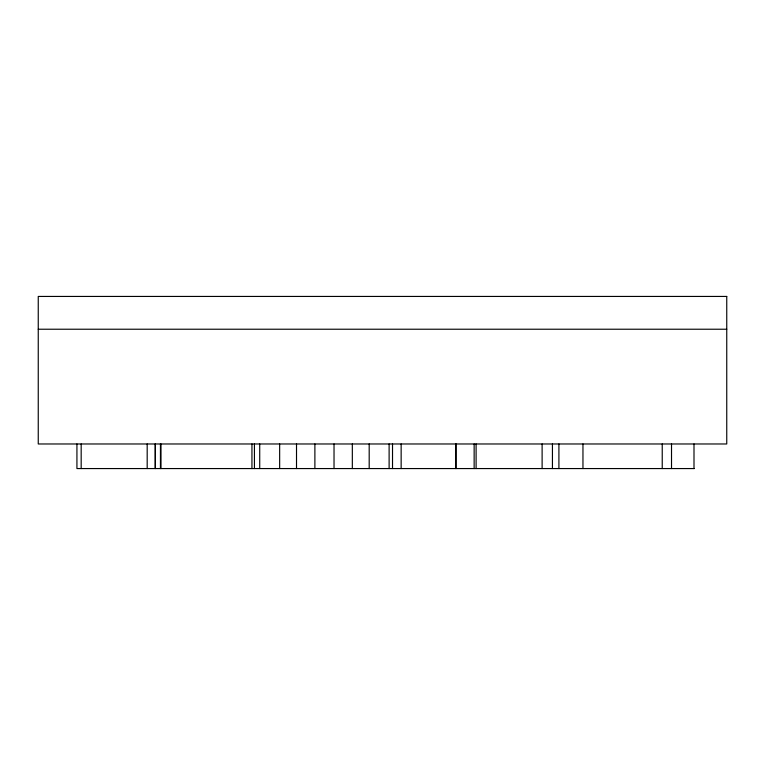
<?xml version="1.0" encoding="UTF-8"?>
<svg xmlns="http://www.w3.org/2000/svg" width="765" height="765" viewBox="0 0 765 765"><rect width="100%" height="100%" fill="white"/><g stroke="black" fill="none" stroke-linecap="round" stroke-linejoin="round"><path stroke-width="1.15" d="M38.25 329.227L726.75 329.227M694.257 468.562L76.93 468.562L76.93 443.977M693.998 443.977L693.998 468.562M671.517 443.977L671.517 468.562M662.232 443.977L662.232 468.562M582.959 443.977L582.959 468.562M558.909 443.977L558.909 468.562M552.435 443.977L552.435 468.562M542.117 443.977L542.117 468.562M476.107 443.977L476.107 468.562M474.147 443.977L474.147 468.562M456.17 443.977L456.17 468.562M455.586 443.977L455.586 468.562M401.147 443.977L401.147 468.562M392.522 443.977L392.522 468.562M389.117 443.977L389.117 468.562M369.189 443.977L369.189 468.562M352.33 443.977L352.33 468.562M334.028 443.977L334.028 468.562M314.884 443.977L314.884 468.562M296.514 443.977L296.514 468.562M279.655 443.977L279.655 468.562M259.718 443.977L259.718 468.562M254.429 443.977L254.429 468.562M251.943 443.977L251.943 468.562M160.975 443.977L160.975 468.562M160.449 443.977L160.449 468.562M155.352 443.977L155.352 468.562M155.219 443.977L155.219 468.562M147.186 443.977L147.186 468.562M81.176 443.977L81.176 468.562M726.75 296.438L38.25 296.438L38.25 443.977L726.75 443.977L726.75 296.438"/></g></svg>
